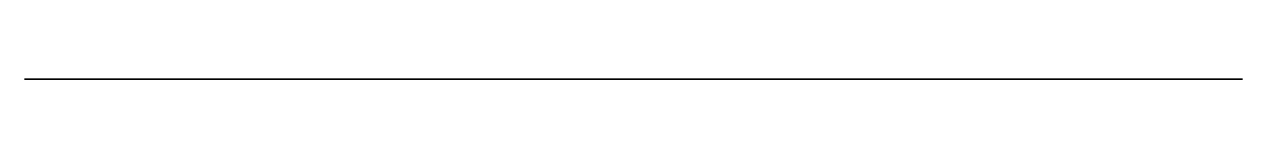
# Model space of a CAD drawing. Header units: millimetres. Extents: x 123.4 to 142.1, y 0 to 0.
import ezdxf

# ---------------------------------------------------------------- set-up
doc = ezdxf.new("R2010")
doc.units = ezdxf.units.MM
doc.layers.get('0').update_dxf_attribs({"color": 194, "true_color": 0x551cb1})

msp = doc.modelspace()

# ---------------------------------------------------------------- linework, layer by layer
at = {"color": 121, "true_color": 0xa6e5e5}
msp.add_polyline3d([(139.953, 0, 80.64), (139.945, 0, 80.526), (139.933, 0, 80.414), (139.917, 0, 80.302), (139.897, 0, 80.191), (139.873, 0, 80.082), (139.845, 0, 79.974), (139.814, 0, 79.866), (139.779, 0, 79.761), (139.698, 0, 79.554), (139.603, 0, 79.353), (139.494, 0, 79.16), (139.373, 0, 78.974), (139.24, 0, 78.797), (139.094, 0, 78.629), (138.937, 0, 78.471), (138.77, 0, 78.323), (138.592, 0, 78.187), (138.405, 0, 78.063), (138.209, 0, 77.952), (138.107, 0, 77.901), (138.004, 0, 77.854), (142.072, 0, 74.035), (142.072, 0, -7.292), (123.402, 0, -7.292), (123.402, 0, 122.712), (130.254, 0, 122.712), (130.568, 0, 122.715), (130.723, 0, 122.713), (130.872, 0, 122.704), (130.944, 0, 122.695), (131.014, 0, 122.682), (131.08, 0, 122.666), (131.113, 0, 122.657), (131.144, 0, 122.646), (131.175, 0, 122.634), (131.204, 0, 122.62), (131.233, 0, 122.606), (131.261, 0, 122.59), (131.288, 0, 122.572), (131.313, 0, 122.553), (131.338, 0, 122.533), (131.361, 0, 122.51), (131.373, 0, 122.498), (131.383, 0, 122.485), (131.394, 0, 122.471), (131.403, 0, 122.457), (131.412, 0, 122.443), (131.42, 0, 122.427), (131.428, 0, 122.412), (131.434, 0, 122.396), (131.441, 0, 122.379), (131.447, 0, 122.362), (131.457, 0, 122.327), (131.465, 0, 122.291), (131.472, 0, 122.253), (131.477, 0, 122.215), (131.481, 0, 122.176), (131.486, 0, 122.097), (131.487, 0, 121.938), (131.481, 0, 115.892), (131.445, 0, 106.323), (131.495, 0, 103.215), (131.685, 0, 100.138), (131.859, 0, 98.617), (132.099, 0, 97.106), (132.408, 0, 95.609), (132.788, 0, 94.131), (133.241, 0, 92.677), (133.771, 0, 91.251), (134.378, 0, 89.857), (135.066, 0, 88.501), (135.797, 0, 87.242), (136.599, 0, 86.014), (137.461, 0, 84.828), (138.374, 0, 83.696), (138.967, 0, 82.973), (139.241, 0, 82.602), (139.367, 0, 82.414), (139.485, 0, 82.224), (139.593, 0, 82.032), (139.689, 0, 81.838), (139.773, 0, 81.643), (139.81, 0, 81.545), (139.843, 0, 81.446), (139.872, 0, 81.347), (139.897, 0, 81.247), (139.918, 0, 81.147), (139.934, 0, 81.046), (139.946, 0, 80.945), (139.953, 0, 80.844), (139.955, 0, 80.742)], close=True, dxfattribs=at)

doc.saveas('drawing.dxf')
